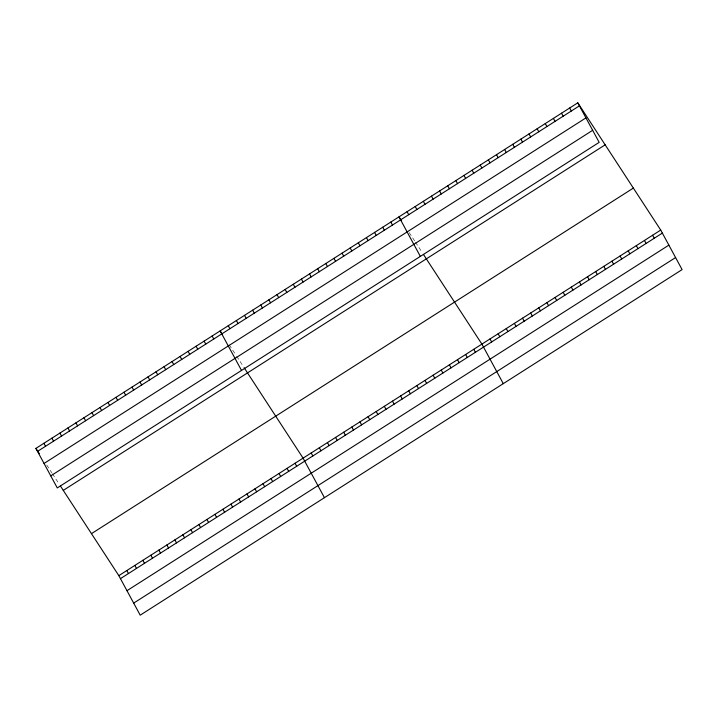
<?xml version="1.0" encoding="UTF-8"?>
<svg xmlns="http://www.w3.org/2000/svg" width="718" height="718" viewBox="0 0 718 718"><rect width="100%" height="100%" fill="white"/><g stroke="black" fill="none" stroke-linecap="round" stroke-linejoin="round"><path stroke-width="0.54" stroke-dasharray="3.59 2.69" d="M409.233 232.614L414.932 241.365M415.507 242.235L421.78 251.856M229.266 344.9L236.105 355.392M236.68 356.272L242.953 365.893M46.733 465.013L51.867 472.884M52.432 473.763L58.705 483.385"/><path stroke-width="1.08" d="M577.802 102.836L599.171 142.361L57.278 487.926L35.9 448.391L577.802 102.836L660.722 230.074L682.1 269.609L140.198 615.164L118.829 575.639L60.42 486.005M37.524 451.398L579.426 105.842M44.04 463.451L585.942 117.896M50.754 475.872L592.655 130.308M63.265 490.385L605.166 144.821M91.464 533.645L633.357 188.089M118.829 575.639L660.722 230.074M120.453 578.645L662.355 233.09M126.969 590.699L668.871 245.134M133.683 603.111L675.584 257.556M401.254 220.363L398.975 216.863L420.344 256.398M423.485 254.486L481.904 344.11L503.273 383.645M222.427 334.4L220.148 330.899L241.517 370.434M244.093 367.643L303.077 458.147L324.446 497.682M35.9 448.391L39.319 453.641M652.599 235.262L654.224 238.268M644.468 240.44L646.092 243.456M569.67 108.014L571.295 111.021M636.336 245.628L637.97 248.634M561.539 113.202L563.163 116.208M628.214 250.815L629.839 253.822M553.407 118.38L555.041 121.387M620.083 255.994L621.707 259.001M545.285 123.568L546.91 126.574M611.951 261.181L613.585 264.188M537.154 128.746L538.778 131.762M603.829 266.36L605.453 269.367M529.022 133.934L530.656 136.941M595.698 271.548L597.322 274.554M520.9 139.112L522.524 142.128M587.566 276.726L589.2 279.733M512.769 144.3L514.393 147.307M579.444 281.914L581.068 284.92M504.637 149.479L506.271 152.494M571.313 287.092L572.937 290.099M496.515 154.666L498.139 157.673M563.181 292.28L564.815 295.286M488.384 159.854L490.008 162.86M555.059 297.458L556.683 300.474M480.252 165.032L481.886 168.039M546.928 302.646L548.552 305.653M472.13 170.22L473.754 173.226M538.796 307.825L540.43 310.84M463.999 175.398L465.623 178.405M530.674 313.012L532.298 316.019M455.867 180.586L457.501 183.593M522.542 318.191L524.167 321.206M447.745 185.765L449.369 188.771M514.411 323.378L516.045 326.385M439.613 190.952L441.238 193.959M506.289 328.566L507.913 331.572M431.482 196.131L433.116 199.146M498.157 333.744L499.782 336.751M423.36 201.318L424.984 204.325M490.026 338.932L491.65 341.939M415.228 206.497L416.853 209.512M407.097 211.684L408.73 214.691M473.772 349.298L475.397 352.305M465.641 354.477L467.265 357.483M390.843 222.05L392.468 225.057M457.519 359.664L459.143 362.671M382.712 227.238L384.345 230.245M449.387 364.843L451.012 367.858M374.59 232.417L376.214 235.423M441.256 370.03L442.88 373.037M366.458 237.604L368.083 240.611M433.125 375.209L434.758 378.224M358.327 242.783L359.951 245.789M425.002 380.396L426.627 383.403M350.204 247.97L351.829 250.977M416.871 385.575L418.495 388.591M342.073 253.149L343.698 256.155M408.739 390.763L410.373 393.769M333.942 258.336L335.566 261.343M400.617 395.95L402.242 398.957M325.819 263.515L327.444 266.522M392.486 401.129L394.11 404.135M317.688 268.703L319.313 271.709M384.354 406.316L385.988 409.323M309.557 273.881L311.181 276.897M376.232 411.495L377.856 414.501M301.425 279.069L303.059 282.075M368.101 416.682L369.725 419.689M293.303 284.247L294.927 287.263M359.969 421.861L361.603 424.868M285.172 289.435L286.796 292.441M351.847 427.048L353.471 430.055M277.04 294.613L278.674 297.629M343.716 432.227L345.34 435.243M268.918 299.801L270.542 302.808M335.584 437.415L337.218 440.421M260.787 304.988L262.411 307.995M327.462 442.593L329.086 445.609M252.655 310.167L254.289 313.174M319.33 447.781L320.955 450.787M244.533 315.355L246.157 318.361M311.199 452.959L312.833 455.975M236.401 320.533L238.026 323.54M228.27 325.721L229.904 328.727M295.062 463.254L296.687 466.26M287.056 468.36L288.681 471.376M212.133 336.006L213.758 339.022M279.042 473.467L280.666 476.483M204.127 341.122L205.752 344.128M271.027 478.583L272.661 481.59M196.113 346.229L197.737 349.235M263.021 483.69L264.646 486.696M188.098 351.335L189.732 354.342M255.007 488.796L256.64 491.803M180.092 356.442L181.717 359.449M247.001 493.903L248.625 496.91M172.078 361.549L173.711 364.556M238.986 499.01L240.611 502.026M164.072 366.656L165.696 369.671M230.981 504.117L232.605 507.132M156.057 371.771L157.691 374.778M222.966 509.233L224.59 512.239M148.052 376.878L149.676 379.885M214.96 514.339L216.585 517.346M140.037 381.985L141.661 384.992M206.946 519.446L208.57 522.453M132.031 387.092L133.656 390.098M198.931 524.553L200.564 527.559M124.017 392.199L125.641 395.205M190.925 529.66L192.55 532.675M116.011 397.305L117.635 400.321M182.911 534.766L184.544 537.782M107.996 402.421L109.621 405.428M174.905 539.882L176.529 542.889M99.981 407.528L101.615 410.534M166.89 544.989L168.524 547.996M91.976 412.635L93.6 415.641M158.884 550.096L160.509 553.102M83.961 417.741L85.595 420.748M150.87 555.202L152.494 558.209M75.955 422.848L77.58 425.855M142.864 560.309L144.489 563.325M67.941 427.955L69.565 430.971M134.849 565.416L136.474 568.432M59.935 433.071L61.56 436.077M126.835 570.532L128.468 573.538M51.92 438.177L53.545 441.184M43.915 443.284L45.539 446.291"/></g></svg>
